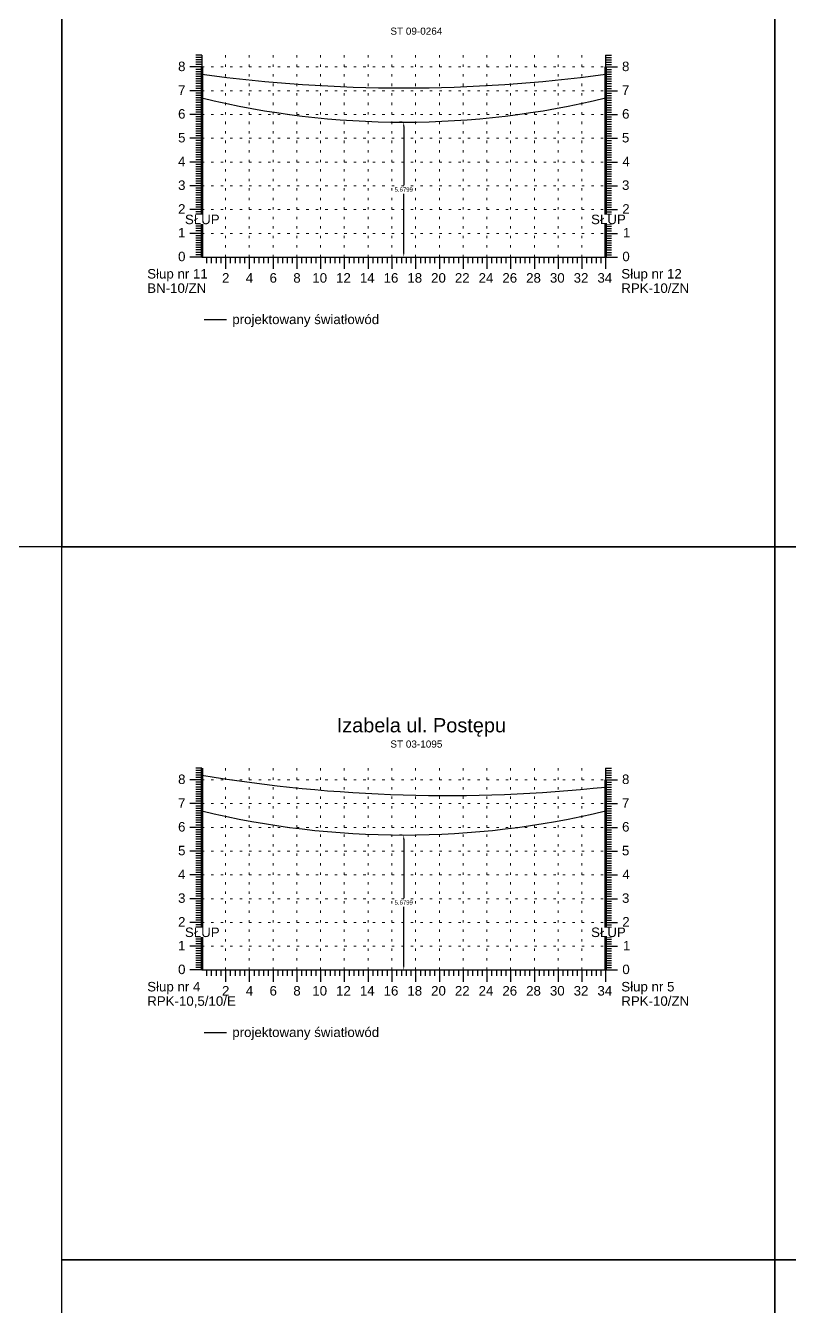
# Model space of a CAD drawing. Header units: metres. Extents: x -155 to 1812, y 681 to 886.
# Drawn here: x 683 to 715.2, y 768.6 to 822.5 of the extents above; entities that cross this region are included whole.
import ezdxf

# ---------------------------------------------------------------- set-up
doc = ezdxf.new("R2010")
doc.units = ezdxf.units.M
doc.header["$MEASUREMENT"] = 0
doc.linetypes.add('ACAD_ISO07W100', pattern=[3, 0, -3])
doc.styles.get("Standard").update_dxf_attribs({"font": 'arial.ttf'})
doc.dimstyles.get("Standard").update_dxf_attribs({"dimtxt": 0.18, "dimasz": 0.18, "dimexe": 0.18, "dimexo": 0.0625, "dimgap": 0.09, "dimtad": 0, "dimtih": 1, "dimtoh": 1, "dimdec": 4, "dimzin": 0, "dimdsep": 46, "dimtxsty": 'Standard', "dimcen": 0.09, "dimadec": 0, "dimazin": 0, "dimtfac": 1, "dimtdec": 4, "dimtofl": 0, "dimtmove": 0, "dimatfit": 3, "dimfxl": 1, "dimtolj": 1, "dimtzin": 0, "dimarcsym": 0})

# ---------------------------------------------------------------- blocks, each defined once
blk = doc.blocks.new('*D291')
at = {"color": 0, "lineweight": -2}
for p, q in [((698.866, 818.401), (698.749, 818.401)), ((698.929, 818.221), (698.929, 815.743)), ((698.929, 812.901), (698.929, 815.379)), ((693.091, 812.721), (699.109, 812.721))]:
    blk.add_line(p, q, dxfattribs=at)
at = {"color": 0}
for points in [[(698.959, 818.221), (698.899, 818.221), (698.929, 818.401)], [(698.899, 812.901), (698.959, 812.901), (698.929, 812.721)]]:
    blk.add_solid(points, dxfattribs=at)
at = {"layer": 'Defpoints', "color": 0}
for p in [(698.929, 818.401), (693.029, 812.721), (698.929, 812.721)]:
    blk.add_point(p, dxfattribs=at)
at = {"color": 0, "lineweight": 25, "insert": (698.929, 815.561), "char_height": 0.18, "attachment_point": 5}
blk.add_mtext('\\A1;5.6799', dxfattribs=at)
blk = doc.blocks.new('*D314')
at = {"color": 0, "lineweight": -2}
for p, q in [((698.866, 788.401), (698.749, 788.401)), ((698.929, 788.221), (698.929, 785.743)), ((698.929, 782.901), (698.929, 785.379)), ((693.091, 782.721), (699.109, 782.721))]:
    blk.add_line(p, q, dxfattribs=at)
at = {"color": 0}
for points in [[(698.959, 788.221), (698.899, 788.221), (698.929, 788.401)], [(698.899, 782.901), (698.959, 782.901), (698.929, 782.721)]]:
    blk.add_solid(points, dxfattribs=at)
at = {"layer": 'Defpoints', "color": 0}
for p in [(698.929, 788.401), (693.029, 782.721), (698.929, 782.721)]:
    blk.add_point(p, dxfattribs=at)
at = {"color": 0, "lineweight": 25, "insert": (698.929, 785.561), "char_height": 0.18, "attachment_point": 5}
blk.add_mtext('\\A1;5.6799', dxfattribs=at)

msp = doc.modelspace()

# ---------------------------------------------------------------- linework, layer by layer
for p, q in [((690.42872, 821.22119), (690.17872, 821.22119)), ((690.42872, 821.12119), (690.17872, 821.12119)), ((690.42872, 821.02119), (690.17872, 821.02119)), ((690.42872, 820.92119), (690.17872, 820.92119)), ((690.42872, 821.22119), (690.42872, 812.72119)), ((707.42872, 821.22119), (707.42872, 812.72119)), ((707.42872, 821.22119), (707.67872, 821.22119)), ((707.42872, 821.12119), (707.67872, 821.12119)), ((707.42872, 821.02119), (707.67872, 821.02119)), ((707.42872, 820.92119), (707.67872, 820.92119)), ((690.42872, 820.72119), (689.92872, 820.72119)), ((690.42872, 820.72119), (689.92872, 820.72119)), ((690.42872, 820.82119), (690.17872, 820.82119)), ((690.42872, 820.62119), (690.17872, 820.62119)), ((690.42872, 820.52119), (690.17872, 820.52119)), ((690.42872, 820.42119), (690.17872, 820.42119)), ((690.42872, 820.32119), (690.17872, 820.32119)), ((707.42872, 820.82119), (707.67872, 820.82119)), ((707.42872, 820.72119), (707.92872, 820.72119)), ((707.42872, 820.72119), (707.92872, 820.72119)), ((707.42872, 820.62119), (707.67872, 820.62119)), ((707.42872, 820.52119), (707.67872, 820.52119)), ((707.42872, 820.42119), (707.67872, 820.42119)), ((707.42872, 820.32119), (707.67872, 820.32119)), ((690.42872, 820.22119), (690.17872, 820.22119)), ((690.42872, 820.12119), (690.17872, 820.12119)), ((690.42872, 820.02119), (690.17872, 820.02119)), ((690.42872, 819.92119), (690.17872, 819.92119)), ((690.42872, 819.82119), (690.17872, 819.82119)), ((707.42872, 820.22119), (707.67872, 820.22119)), ((707.42872, 820.12119), (707.67872, 820.12119)), ((707.42872, 820.02119), (707.67872, 820.02119)), ((707.42872, 819.92119), (707.67872, 819.92119)), ((707.42872, 819.82119), (707.67872, 819.82119)), ((690.42872, 819.72119), (689.92872, 819.72119)), ((690.42872, 819.72119), (689.92872, 819.72119)), ((690.42872, 819.62119), (690.17872, 819.62119)), ((690.42872, 819.52119), (690.17872, 819.52119)), ((690.42872, 819.42119), (690.17872, 819.42119)), ((690.42872, 819.32119), (690.17872, 819.32119)), ((707.42872, 819.72119), (707.92872, 819.72119)), ((707.42872, 819.72119), (707.92872, 819.72119)), ((707.42872, 819.62119), (707.67872, 819.62119)), ((707.42872, 819.52119), (707.67872, 819.52119)), ((707.42872, 819.42119), (707.67872, 819.42119)), ((707.42872, 819.32119), (707.67872, 819.32119)), ((690.42872, 818.72119), (689.92872, 818.72119)), ((690.42872, 818.72119), (689.92872, 818.72119)), ((690.42872, 819.22119), (690.17872, 819.22119)), ((690.42872, 819.12119), (690.17872, 819.12119)), ((690.42872, 819.02119), (690.17872, 819.02119)), ((690.42872, 818.92119), (690.17872, 818.92119)), ((690.42872, 818.82119), (690.17872, 818.82119)), ((707.42872, 819.22119), (707.67872, 819.22119)), ((707.42872, 819.12119), (707.67872, 819.12119)), ((707.42872, 819.02119), (707.67872, 819.02119)), ((707.42872, 818.92119), (707.67872, 818.92119)), ((707.42872, 818.82119), (707.67872, 818.82119)), ((707.42872, 818.72119), (707.92872, 818.72119)), ((707.42872, 818.72119), (707.92872, 818.72119)), ((690.42872, 818.62119), (690.17872, 818.62119)), ((690.42872, 818.52119), (690.17872, 818.52119)), ((690.42872, 818.42119), (690.17872, 818.42119)), ((690.42872, 818.32119), (690.17872, 818.32119)), ((690.42872, 818.22119), (690.17872, 818.22119)), ((707.42872, 818.62119), (707.67872, 818.62119)), ((707.42872, 818.52119), (707.67872, 818.52119)), ((707.42872, 818.42119), (707.67872, 818.42119)), ((707.42872, 818.32119), (707.67872, 818.32119)), ((707.42872, 818.22119), (707.67872, 818.22119)), ((690.42872, 817.72119), (689.92872, 817.72119)), ((690.42872, 817.72119), (689.92872, 817.72119)), ((690.42872, 818.12119), (690.17872, 818.12119)), ((690.42872, 818.02119), (690.17872, 818.02119)), ((690.42872, 817.92119), (690.17872, 817.92119)), ((690.42872, 817.82119), (690.17872, 817.82119)), ((690.42872, 817.62119), (690.17872, 817.62119)), ((707.42872, 818.12119), (707.67872, 818.12119)), ((707.42872, 818.02119), (707.67872, 818.02119)), ((707.42872, 817.92119), (707.67872, 817.92119)), ((707.42872, 817.82119), (707.67872, 817.82119)), ((707.42872, 817.72119), (707.92872, 817.72119)), ((707.42872, 817.72119), (707.92872, 817.72119)), ((707.42872, 817.62119), (707.67872, 817.62119)), ((690.42872, 817.52119), (690.17872, 817.52119)), ((690.42872, 817.42119), (690.17872, 817.42119)), ((690.42872, 817.32119), (690.17872, 817.32119)), ((690.42872, 817.22119), (690.17872, 817.22119)), ((690.42872, 817.12119), (690.17872, 817.12119)), ((707.42872, 817.52119), (707.67872, 817.52119)), ((707.42872, 817.42119), (707.67872, 817.42119)), ((707.42872, 817.32119), (707.67872, 817.32119)), ((707.42872, 817.22119), (707.67872, 817.22119)), ((707.42872, 817.12119), (707.67872, 817.12119)), ((690.42872, 816.72119), (689.92872, 816.72119)), ((690.42872, 816.72119), (689.92872, 816.72119)), ((690.42872, 817.02119), (690.17872, 817.02119)), ((690.42872, 816.92119), (690.17872, 816.92119)), ((690.42872, 816.82119), (690.17872, 816.82119)), ((690.42872, 816.62119), (690.17872, 816.62119)), ((707.42872, 817.02119), (707.67872, 817.02119)), ((707.42872, 816.92119), (707.67872, 816.92119)), ((707.42872, 816.82119), (707.67872, 816.82119)), ((707.42872, 816.72119), (707.92872, 816.72119)), ((707.42872, 816.72119), (707.92872, 816.72119)), ((707.42872, 816.62119), (707.67872, 816.62119)), ((690.42872, 816.52119), (690.17872, 816.52119)), ((690.42872, 816.42119), (690.17872, 816.42119)), ((690.42872, 816.32119), (690.17872, 816.32119)), ((690.42872, 816.22119), (690.17872, 816.22119)), ((690.42872, 816.12119), (690.17872, 816.12119)), ((690.42872, 816.02119), (690.17872, 816.02119)), ((707.42872, 816.52119), (707.67872, 816.52119)), ((707.42872, 816.42119), (707.67872, 816.42119)), ((707.42872, 816.32119), (707.67872, 816.32119)), ((707.42872, 816.22119), (707.67872, 816.22119)), ((707.42872, 816.12119), (707.67872, 816.12119)), ((707.42872, 816.02119), (707.67872, 816.02119)), ((690.42872, 815.72119), (689.92872, 815.72119)), ((690.42872, 815.72119), (689.92872, 815.72119)), ((690.42872, 815.92119), (690.17872, 815.92119)), ((690.42872, 815.82119), (690.17872, 815.82119)), ((690.42872, 815.62119), (690.17872, 815.62119)), ((690.42872, 815.52119), (690.17872, 815.52119)), ((707.42872, 815.92119), (707.67872, 815.92119)), ((707.42872, 815.82119), (707.67872, 815.82119)), ((707.42872, 815.72119), (707.92872, 815.72119)), ((707.42872, 815.72119), (707.92872, 815.72119)), ((707.42872, 815.62119), (707.67872, 815.62119)), ((707.42872, 815.52119), (707.67872, 815.52119)), ((690.42872, 815.42119), (690.17872, 815.42119)), ((690.42872, 815.32119), (690.17872, 815.32119)), ((690.42872, 815.22119), (690.17872, 815.22119)), ((690.42872, 815.12119), (690.17872, 815.12119)), ((690.42872, 815.02119), (690.17872, 815.02119)), ((707.42872, 815.42119), (707.67872, 815.42119)), ((707.42872, 815.32119), (707.67872, 815.32119)), ((707.42872, 815.22119), (707.67872, 815.22119)), ((707.42872, 815.12119), (707.67872, 815.12119)), ((707.42872, 815.02119), (707.67872, 815.02119)), ((690.42872, 814.72119), (689.92872, 814.72119)), ((690.42872, 814.72119), (689.92872, 814.72119)), ((690.42872, 814.92119), (690.17872, 814.92119)), ((690.42872, 814.82119), (690.17872, 814.82119)), ((690.42872, 814.62119), (690.17872, 814.62119)), ((690.42872, 814.52119), (690.17872, 814.52119)), ((690.42872, 814.42119), (690.17872, 814.42119)), ((707.42872, 814.92119), (707.67872, 814.92119)), ((707.42872, 814.82119), (707.67872, 814.82119)), ((707.42872, 814.72119), (707.92872, 814.72119)), ((707.42872, 814.72119), (707.92872, 814.72119)), ((707.42872, 814.62119), (707.67872, 814.62119)), ((707.42872, 814.52119), (707.67872, 814.52119)), ((707.42872, 814.42119), (707.67872, 814.42119)), ((690.42872, 814.32119), (690.17872, 814.32119)), ((690.42872, 814.22119), (690.17872, 814.22119)), ((690.42872, 814.12119), (690.17872, 814.12119)), ((690.42872, 814.02119), (690.17872, 814.02119)), ((690.42872, 813.92119), (690.17872, 813.92119)), ((707.42872, 814.32119), (707.67872, 814.32119)), ((707.42872, 814.22119), (707.67872, 814.22119)), ((707.42872, 814.12119), (707.67872, 814.12119)), ((707.42872, 814.02119), (707.67872, 814.02119)), ((707.42872, 813.92119), (707.67872, 813.92119)), ((690.42872, 813.72119), (689.92872, 813.72119)), ((690.42872, 813.72119), (689.92872, 813.72119)), ((690.42872, 813.82119), (690.17872, 813.82119)), ((690.42872, 813.62119), (690.17872, 813.62119)), ((690.42872, 813.52119), (690.17872, 813.52119)), ((690.42872, 813.42119), (690.17872, 813.42119)), ((690.42872, 813.32119), (690.17872, 813.32119)), ((707.42872, 813.82119), (707.67872, 813.82119)), ((707.42872, 813.72119), (707.92872, 813.72119)), ((707.42872, 813.72119), (707.92872, 813.72119)), ((707.42872, 813.62119), (707.67872, 813.62119)), ((707.42872, 813.52119), (707.67872, 813.52119)), ((707.42872, 813.42119), (707.67872, 813.42119)), ((707.42872, 813.32119), (707.67872, 813.32119)), ((690.42872, 813.22119), (690.17872, 813.22119)), ((690.42872, 813.12119), (690.17872, 813.12119)), ((690.42872, 813.02119), (690.17872, 813.02119)), ((690.42872, 812.92119), (690.17872, 812.92119)), ((690.42872, 812.82119), (690.17872, 812.82119)), ((707.42872, 813.22119), (707.67872, 813.22119)), ((707.42872, 813.12119), (707.67872, 813.12119)), ((707.42872, 813.02119), (707.67872, 813.02119)), ((707.42872, 812.92119), (707.67872, 812.92119)), ((707.42872, 812.82119), (707.67872, 812.82119)), ((690.42872, 812.72119), (689.92872, 812.72119)), ((690.42872, 812.72119), (690.17872, 812.72119)), ((690.42872, 812.72119), (707.42872, 812.72119)), ((690.62872, 812.72119), (690.62872, 812.47119)), ((690.82872, 812.72119), (690.82872, 812.47119)), ((691.02872, 812.72119), (691.02872, 812.47119)), ((691.22872, 812.72119), (691.22872, 812.47119)), ((691.42872, 812.72119), (691.42872, 812.22119)), ((691.62872, 812.72119), (691.62872, 812.47119)), ((691.82872, 812.72119), (691.82872, 812.47119)), ((692.02872, 812.72119), (692.02872, 812.47119)), ((692.22872, 812.72119), (692.22872, 812.47119)), ((692.42872, 812.72119), (692.42872, 812.22119)), ((692.62872, 812.72119), (692.62872, 812.47119)), ((692.82872, 812.72119), (692.82872, 812.47119)), ((693.02872, 812.72119), (693.02872, 812.47119)), ((693.22872, 812.72119), (693.22872, 812.47119)), ((693.42872, 812.72119), (693.42872, 812.22119)), ((693.62872, 812.72119), (693.62872, 812.47119)), ((693.82872, 812.72119), (693.82872, 812.47119)), ((694.02872, 812.72119), (694.02872, 812.47119)), ((694.22872, 812.72119), (694.22872, 812.47119)), ((694.42872, 812.72119), (694.42872, 812.22119)), ((694.62872, 812.72119), (694.62872, 812.47119)), ((694.82872, 812.72119), (694.82872, 812.47119)), ((695.02872, 812.72119), (695.02872, 812.47119)), ((695.22872, 812.72119), (695.22872, 812.47119)), ((695.42872, 812.72119), (695.42872, 812.22119)), ((695.62872, 812.72119), (695.62872, 812.47119)), ((695.82872, 812.72119), (695.82872, 812.47119)), ((696.02872, 812.72119), (696.02872, 812.47119)), ((696.22872, 812.72119), (696.22872, 812.47119)), ((696.42872, 812.72119), (696.42872, 812.22119)), ((696.62872, 812.72119), (696.62872, 812.47119)), ((696.82872, 812.72119), (696.82872, 812.47119)), ((697.02872, 812.72119), (697.02872, 812.47119)), ((697.22872, 812.72119), (697.22872, 812.47119)), ((697.42872, 812.72119), (697.42872, 812.22119)), ((697.62872, 812.72119), (697.62872, 812.47119)), ((697.82872, 812.72119), (697.82872, 812.47119)), ((698.02872, 812.72119), (698.02872, 812.47119)), ((698.22872, 812.72119), (698.22872, 812.47119)), ((698.42872, 812.72119), (698.42872, 812.22119)), ((698.62872, 812.72119), (698.62872, 812.47119)), ((698.82872, 812.72119), (698.82872, 812.47119)), ((699.02872, 812.72119), (699.02872, 812.47119)), ((699.22872, 812.72119), (699.22872, 812.47119)), ((699.42872, 812.72119), (699.42872, 812.22119)), ((699.62872, 812.72119), (699.62872, 812.47119)), ((699.82872, 812.72119), (699.82872, 812.47119)), ((700.02872, 812.72119), (700.02872, 812.47119)), ((700.22872, 812.72119), (700.22872, 812.47119)), ((700.42872, 812.72119), (700.42872, 812.22119)), ((700.62872, 812.72119), (700.62872, 812.47119)), ((700.82872, 812.72119), (700.82872, 812.47119)), ((701.02872, 812.72119), (701.02872, 812.47119)), ((701.22872, 812.72119), (701.22872, 812.47119)), ((701.42872, 812.72119), (701.42872, 812.22119)), ((701.62872, 812.72119), (701.62872, 812.47119)), ((701.82872, 812.72119), (701.82872, 812.47119)), ((702.02872, 812.72119), (702.02872, 812.47119)), ((702.22872, 812.72119), (702.22872, 812.47119)), ((702.42872, 812.72119), (702.42872, 812.22119)), ((702.62872, 812.72119), (702.62872, 812.47119)), ((702.82872, 812.72119), (702.82872, 812.47119)), ((703.02872, 812.72119), (703.02872, 812.47119)), ((703.22872, 812.72119), (703.22872, 812.47119)), ((703.42872, 812.72119), (703.42872, 812.22119)), ((703.62872, 812.72119), (703.62872, 812.47119)), ((703.82872, 812.72119), (703.82872, 812.47119)), ((704.02872, 812.72119), (704.02872, 812.47119)), ((704.22872, 812.72119), (704.22872, 812.47119)), ((704.42872, 812.72119), (704.42872, 812.22119)), ((704.62872, 812.72119), (704.62872, 812.47119)), ((704.82872, 812.72119), (704.82872, 812.47119)), ((705.02872, 812.72119), (705.02872, 812.47119)), ((705.22872, 812.72119), (705.22872, 812.47119)), ((705.42872, 812.72119), (705.42872, 812.22119)), ((705.62872, 812.72119), (705.62872, 812.47119)), ((705.82872, 812.72119), (705.82872, 812.47119)), ((706.02872, 812.72119), (706.02872, 812.47119)), ((706.22872, 812.72119), (706.22872, 812.47119)), ((706.42872, 812.72119), (706.42872, 812.22119)), ((706.62872, 812.72119), (706.62872, 812.47119)), ((706.82872, 812.72119), (706.82872, 812.47119)), ((707.02872, 812.72119), (707.02872, 812.47119)), ((707.22872, 812.72119), (707.22872, 812.47119)), ((707.42872, 812.72119), (707.42872, 812.22119)), ((707.42872, 812.72119), (707.92872, 812.72119)), ((707.42872, 812.72119), (707.67872, 812.72119)), ((690.42872, 791.22119), (690.17872, 791.22119)), ((690.42872, 791.22119), (690.42872, 782.72119)), ((707.42872, 791.22119), (707.42872, 782.72119)), ((707.42872, 791.22119), (707.67872, 791.22119)), ((690.42872, 790.72119), (689.92872, 790.72119)), ((690.42872, 790.72119), (689.92872, 790.72119)), ((690.42872, 791.12119), (690.17872, 791.12119)), ((690.42872, 791.02119), (690.17872, 791.02119)), ((690.42872, 790.92119), (690.17872, 790.92119)), ((690.42872, 790.82119), (690.17872, 790.82119)), ((707.42872, 791.12119), (707.67872, 791.12119)), ((707.42872, 791.02119), (707.67872, 791.02119)), ((707.42872, 790.92119), (707.67872, 790.92119)), ((707.42872, 790.82119), (707.67872, 790.82119)), ((707.42872, 790.72119), (707.92872, 790.72119)), ((707.42872, 790.72119), (707.92872, 790.72119)), ((690.42872, 790.62119), (690.17872, 790.62119)), ((690.42872, 790.52119), (690.17872, 790.52119)), ((690.42872, 790.42119), (690.17872, 790.42119)), ((690.42872, 790.32119), (690.17872, 790.32119)), ((690.42872, 790.22119), (690.17872, 790.22119)), ((707.42872, 790.62119), (707.67872, 790.62119)), ((707.42872, 790.52119), (707.67872, 790.52119)), ((707.42872, 790.42119), (707.67872, 790.42119)), ((707.42872, 790.32119), (707.67872, 790.32119)), ((707.42872, 790.22119), (707.67872, 790.22119)), ((690.42872, 789.72119), (689.92872, 789.72119)), ((690.42872, 789.72119), (689.92872, 789.72119)), ((690.42872, 790.12119), (690.17872, 790.12119)), ((690.42872, 790.02119), (690.17872, 790.02119)), ((690.42872, 789.92119), (690.17872, 789.92119)), ((690.42872, 789.82119), (690.17872, 789.82119)), ((690.42872, 789.62119), (690.17872, 789.62119)), ((707.42872, 790.12119), (707.67872, 790.12119)), ((707.42872, 790.02119), (707.67872, 790.02119)), ((707.42872, 789.92119), (707.67872, 789.92119)), ((707.42872, 789.82119), (707.67872, 789.82119)), ((707.42872, 789.72119), (707.92872, 789.72119)), ((707.42872, 789.72119), (707.92872, 789.72119)), ((707.42872, 789.62119), (707.67872, 789.62119)), ((690.42872, 789.52119), (690.17872, 789.52119)), ((690.42872, 789.42119), (690.17872, 789.42119)), ((690.42872, 789.32119), (690.17872, 789.32119)), ((690.42872, 789.22119), (690.17872, 789.22119)), ((690.42872, 789.12119), (690.17872, 789.12119)), ((707.42872, 789.52119), (707.67872, 789.52119)), ((707.42872, 789.42119), (707.67872, 789.42119)), ((707.42872, 789.32119), (707.67872, 789.32119)), ((707.42872, 789.22119), (707.67872, 789.22119)), ((707.42872, 789.12119), (707.67872, 789.12119)), ((690.42872, 788.72119), (689.92872, 788.72119)), ((690.42872, 788.72119), (689.92872, 788.72119)), ((690.42872, 789.02119), (690.17872, 789.02119)), ((690.42872, 788.92119), (690.17872, 788.92119)), ((690.42872, 788.82119), (690.17872, 788.82119)), ((690.42872, 788.62119), (690.17872, 788.62119)), ((690.42872, 788.52119), (690.17872, 788.52119)), ((707.42872, 789.02119), (707.67872, 789.02119)), ((707.42872, 788.92119), (707.67872, 788.92119)), ((707.42872, 788.82119), (707.67872, 788.82119)), ((707.42872, 788.72119), (707.92872, 788.72119)), ((707.42872, 788.72119), (707.92872, 788.72119)), ((707.42872, 788.62119), (707.67872, 788.62119)), ((707.42872, 788.52119), (707.67872, 788.52119)), ((690.42872, 788.42119), (690.17872, 788.42119)), ((690.42872, 788.32119), (690.17872, 788.32119)), ((690.42872, 788.22119), (690.17872, 788.22119)), ((690.42872, 788.12119), (690.17872, 788.12119)), ((690.42872, 788.02119), (690.17872, 788.02119)), ((707.42872, 788.42119), (707.67872, 788.42119)), ((707.42872, 788.32119), (707.67872, 788.32119)), ((707.42872, 788.22119), (707.67872, 788.22119)), ((707.42872, 788.12119), (707.67872, 788.12119)), ((707.42872, 788.02119), (707.67872, 788.02119)), ((690.42872, 787.72119), (689.92872, 787.72119)), ((690.42872, 787.72119), (689.92872, 787.72119)), ((690.42872, 787.92119), (690.17872, 787.92119)), ((690.42872, 787.82119), (690.17872, 787.82119)), ((690.42872, 787.62119), (690.17872, 787.62119)), ((690.42872, 787.52119), (690.17872, 787.52119)), ((707.42872, 787.92119), (707.67872, 787.92119)), ((707.42872, 787.82119), (707.67872, 787.82119)), ((707.42872, 787.72119), (707.92872, 787.72119)), ((707.42872, 787.72119), (707.92872, 787.72119)), ((707.42872, 787.62119), (707.67872, 787.62119)), ((707.42872, 787.52119), (707.67872, 787.52119)), ((690.42872, 787.42119), (690.17872, 787.42119)), ((690.42872, 787.32119), (690.17872, 787.32119)), ((690.42872, 787.22119), (690.17872, 787.22119)), ((690.42872, 787.12119), (690.17872, 787.12119)), ((690.42872, 787.02119), (690.17872, 787.02119)), ((690.42872, 786.92119), (690.17872, 786.92119)), ((707.42872, 787.42119), (707.67872, 787.42119)), ((707.42872, 787.32119), (707.67872, 787.32119)), ((707.42872, 787.22119), (707.67872, 787.22119)), ((707.42872, 787.12119), (707.67872, 787.12119)), ((707.42872, 787.02119), (707.67872, 787.02119)), ((707.42872, 786.92119), (707.67872, 786.92119)), ((690.42872, 786.72119), (689.92872, 786.72119)), ((690.42872, 786.72119), (689.92872, 786.72119)), ((690.42872, 786.82119), (690.17872, 786.82119)), ((690.42872, 786.62119), (690.17872, 786.62119)), ((690.42872, 786.52119), (690.17872, 786.52119)), ((690.42872, 786.42119), (690.17872, 786.42119)), ((707.42872, 786.82119), (707.67872, 786.82119)), ((707.42872, 786.72119), (707.92872, 786.72119)), ((707.42872, 786.72119), (707.92872, 786.72119)), ((707.42872, 786.62119), (707.67872, 786.62119)), ((707.42872, 786.52119), (707.67872, 786.52119)), ((707.42872, 786.42119), (707.67872, 786.42119)), ((690.42872, 786.32119), (690.17872, 786.32119)), ((690.42872, 786.22119), (690.17872, 786.22119)), ((690.42872, 786.12119), (690.17872, 786.12119)), ((690.42872, 786.02119), (690.17872, 786.02119)), ((690.42872, 785.92119), (690.17872, 785.92119)), ((690.42872, 785.82119), (690.17872, 785.82119)), ((707.42872, 786.32119), (707.67872, 786.32119)), ((707.42872, 786.22119), (707.67872, 786.22119)), ((707.42872, 786.12119), (707.67872, 786.12119)), ((707.42872, 786.02119), (707.67872, 786.02119)), ((707.42872, 785.92119), (707.67872, 785.92119)), ((707.42872, 785.82119), (707.67872, 785.82119)), ((690.42872, 785.72119), (689.92872, 785.72119)), ((690.42872, 785.72119), (689.92872, 785.72119)), ((690.42872, 785.62119), (690.17872, 785.62119)), ((690.42872, 785.52119), (690.17872, 785.52119)), ((690.42872, 785.42119), (690.17872, 785.42119)), ((690.42872, 785.32119), (690.17872, 785.32119)), ((707.42872, 785.72119), (707.92872, 785.72119)), ((707.42872, 785.72119), (707.92872, 785.72119)), ((707.42872, 785.62119), (707.67872, 785.62119)), ((707.42872, 785.52119), (707.67872, 785.52119)), ((707.42872, 785.42119), (707.67872, 785.42119)), ((707.42872, 785.32119), (707.67872, 785.32119)), ((690.42872, 785.22119), (690.17872, 785.22119)), ((690.42872, 785.12119), (690.17872, 785.12119)), ((690.42872, 785.02119), (690.17872, 785.02119)), ((690.42872, 784.92119), (690.17872, 784.92119)), ((690.42872, 784.82119), (690.17872, 784.82119)), ((707.42872, 785.22119), (707.67872, 785.22119)), ((707.42872, 785.12119), (707.67872, 785.12119)), ((707.42872, 785.02119), (707.67872, 785.02119)), ((707.42872, 784.92119), (707.67872, 784.92119)), ((707.42872, 784.82119), (707.67872, 784.82119)), ((690.42872, 784.72119), (689.92872, 784.72119)), ((690.42872, 784.72119), (689.92872, 784.72119)), ((690.42872, 784.62119), (690.17872, 784.62119)), ((690.42872, 784.52119), (690.17872, 784.52119)), ((690.42872, 784.42119), (690.17872, 784.42119)), ((690.42872, 784.32119), (690.17872, 784.32119)), ((690.42872, 784.22119), (690.17872, 784.22119)), ((707.42872, 784.72119), (707.92872, 784.72119)), ((707.42872, 784.72119), (707.92872, 784.72119)), ((707.42872, 784.62119), (707.67872, 784.62119)), ((707.42872, 784.52119), (707.67872, 784.52119)), ((707.42872, 784.42119), (707.67872, 784.42119)), ((707.42872, 784.32119), (707.67872, 784.32119)), ((707.42872, 784.22119), (707.67872, 784.22119)), ((690.42872, 783.72119), (689.92872, 783.72119)), ((690.42872, 783.72119), (689.92872, 783.72119)), ((690.42872, 784.12119), (690.17872, 784.12119)), ((690.42872, 784.02119), (690.17872, 784.02119)), ((690.42872, 783.92119), (690.17872, 783.92119)), ((690.42872, 783.82119), (690.17872, 783.82119)), ((707.42872, 784.12119), (707.67872, 784.12119)), ((707.42872, 784.02119), (707.67872, 784.02119)), ((707.42872, 783.92119), (707.67872, 783.92119)), ((707.42872, 783.82119), (707.67872, 783.82119)), ((707.42872, 783.72119), (707.92872, 783.72119)), ((707.42872, 783.72119), (707.92872, 783.72119)), ((690.42872, 783.62119), (690.17872, 783.62119)), ((690.42872, 783.52119), (690.17872, 783.52119)), ((690.42872, 783.42119), (690.17872, 783.42119)), ((690.42872, 783.32119), (690.17872, 783.32119)), ((690.42872, 783.22119), (690.17872, 783.22119)), ((707.42872, 783.62119), (707.67872, 783.62119)), ((707.42872, 783.52119), (707.67872, 783.52119)), ((707.42872, 783.42119), (707.67872, 783.42119)), ((707.42872, 783.32119), (707.67872, 783.32119)), ((707.42872, 783.22119), (707.67872, 783.22119)), ((690.42872, 782.72119), (689.92872, 782.72119)), ((690.42872, 783.12119), (690.17872, 783.12119)), ((690.42872, 783.02119), (690.17872, 783.02119)), ((690.42872, 782.92119), (690.17872, 782.92119)), ((690.42872, 782.82119), (690.17872, 782.82119)), ((690.42872, 782.72119), (690.17872, 782.72119)), ((690.42872, 782.72119), (707.42872, 782.72119)), ((690.62872, 782.72119), (690.62872, 782.47119)), ((690.82872, 782.72119), (690.82872, 782.47119)), ((691.02872, 782.72119), (691.02872, 782.47119)), ((691.22872, 782.72119), (691.22872, 782.47119)), ((691.42872, 782.72119), (691.42872, 782.22119)), ((691.62872, 782.72119), (691.62872, 782.47119)), ((691.82872, 782.72119), (691.82872, 782.47119)), ((692.02872, 782.72119), (692.02872, 782.47119)), ((692.22872, 782.72119), (692.22872, 782.47119)), ((692.42872, 782.72119), (692.42872, 782.22119)), ((692.62872, 782.72119), (692.62872, 782.47119)), ((692.82872, 782.72119), (692.82872, 782.47119)), ((693.02872, 782.72119), (693.02872, 782.47119)), ((693.22872, 782.72119), (693.22872, 782.47119)), ((693.42872, 782.72119), (693.42872, 782.22119)), ((693.62872, 782.72119), (693.62872, 782.47119)), ((693.82872, 782.72119), (693.82872, 782.47119)), ((694.02872, 782.72119), (694.02872, 782.47119)), ((694.22872, 782.72119), (694.22872, 782.47119)), ((694.42872, 782.72119), (694.42872, 782.22119)), ((694.62872, 782.72119), (694.62872, 782.47119)), ((694.82872, 782.72119), (694.82872, 782.47119)), ((695.02872, 782.72119), (695.02872, 782.47119)), ((695.22872, 782.72119), (695.22872, 782.47119)), ((695.42872, 782.72119), (695.42872, 782.22119)), ((695.62872, 782.72119), (695.62872, 782.47119)), ((695.82872, 782.72119), (695.82872, 782.47119)), ((696.02872, 782.72119), (696.02872, 782.47119)), ((696.22872, 782.72119), (696.22872, 782.47119)), ((696.42872, 782.72119), (696.42872, 782.22119)), ((696.62872, 782.72119), (696.62872, 782.47119)), ((696.82872, 782.72119), (696.82872, 782.47119)), ((697.02872, 782.72119), (697.02872, 782.47119)), ((697.22872, 782.72119), (697.22872, 782.47119)), ((697.42872, 782.72119), (697.42872, 782.22119)), ((697.62872, 782.72119), (697.62872, 782.47119)), ((697.82872, 782.72119), (697.82872, 782.47119)), ((698.02872, 782.72119), (698.02872, 782.47119)), ((698.22872, 782.72119), (698.22872, 782.47119)), ((698.42872, 782.72119), (698.42872, 782.22119)), ((698.62872, 782.72119), (698.62872, 782.47119)), ((698.82872, 782.72119), (698.82872, 782.47119)), ((699.02872, 782.72119), (699.02872, 782.47119)), ((699.22872, 782.72119), (699.22872, 782.47119)), ((699.42872, 782.72119), (699.42872, 782.22119)), ((699.62872, 782.72119), (699.62872, 782.47119)), ((699.82872, 782.72119), (699.82872, 782.47119)), ((700.02872, 782.72119), (700.02872, 782.47119)), ((700.22872, 782.72119), (700.22872, 782.47119)), ((700.42872, 782.72119), (700.42872, 782.22119)), ((700.62872, 782.72119), (700.62872, 782.47119)), ((700.82872, 782.72119), (700.82872, 782.47119)), ((701.02872, 782.72119), (701.02872, 782.47119)), ((701.22872, 782.72119), (701.22872, 782.47119)), ((701.42872, 782.72119), (701.42872, 782.22119)), ((701.62872, 782.72119), (701.62872, 782.47119)), ((701.82872, 782.72119), (701.82872, 782.47119)), ((702.02872, 782.72119), (702.02872, 782.47119)), ((702.22872, 782.72119), (702.22872, 782.47119)), ((702.42872, 782.72119), (702.42872, 782.22119)), ((702.62872, 782.72119), (702.62872, 782.47119)), ((702.82872, 782.72119), (702.82872, 782.47119)), ((703.02872, 782.72119), (703.02872, 782.47119)), ((703.22872, 782.72119), (703.22872, 782.47119)), ((703.42872, 782.72119), (703.42872, 782.22119)), ((703.62872, 782.72119), (703.62872, 782.47119)), ((703.82872, 782.72119), (703.82872, 782.47119)), ((704.02872, 782.72119), (704.02872, 782.47119)), ((704.22872, 782.72119), (704.22872, 782.47119)), ((704.42872, 782.72119), (704.42872, 782.22119)), ((704.62872, 782.72119), (704.62872, 782.47119)), ((704.82872, 782.72119), (704.82872, 782.47119)), ((705.02872, 782.72119), (705.02872, 782.47119)), ((705.22872, 782.72119), (705.22872, 782.47119)), ((705.42872, 782.72119), (705.42872, 782.22119)), ((705.62872, 782.72119), (705.62872, 782.47119)), ((705.82872, 782.72119), (705.82872, 782.47119)), ((706.02872, 782.72119), (706.02872, 782.47119)), ((706.22872, 782.72119), (706.22872, 782.47119)), ((706.42872, 782.72119), (706.42872, 782.22119)), ((706.62872, 782.72119), (706.62872, 782.47119)), ((706.82872, 782.72119), (706.82872, 782.47119)), ((707.02872, 782.72119), (707.02872, 782.47119)), ((707.22872, 782.72119), (707.22872, 782.47119)), ((707.42872, 783.12119), (707.67872, 783.12119)), ((707.42872, 783.02119), (707.67872, 783.02119)), ((707.42872, 782.92119), (707.67872, 782.92119)), ((707.42872, 782.82119), (707.67872, 782.82119)), ((707.42872, 782.72119), (707.42872, 782.22119)), ((707.42872, 782.72119), (707.92872, 782.72119)), ((707.42872, 782.72119), (707.67872, 782.72119))]:
    msp.add_line(p, q)
at = {"linetype": 'ACAD_ISO07W100', "lineweight": 15, "ltscale": 0.1}
for p, q in [((691.42872, 812.72119), (691.42872, 821.22119)), ((692.42872, 812.72119), (692.42872, 821.22119)), ((693.42872, 812.72119), (693.42872, 821.22119)), ((694.42872, 812.72119), (694.42872, 821.22119)), ((695.42872, 812.72119), (695.42872, 821.22119)), ((696.42872, 812.72119), (696.42872, 821.22119)), ((697.42872, 812.72119), (697.42872, 821.22119)), ((698.42872, 812.72119), (698.42872, 821.22119)), ((699.42872, 812.72119), (699.42872, 821.22119)), ((700.42872, 812.72119), (700.42872, 821.22119)), ((701.42872, 812.72119), (701.42872, 821.22119)), ((702.42872, 812.72119), (702.42872, 821.22119)), ((703.42872, 812.72119), (703.42872, 821.22119)), ((704.42872, 812.72119), (704.42872, 821.22119)), ((705.42872, 812.72119), (705.42872, 821.22119)), ((706.42872, 812.72119), (706.42872, 821.22119)), ((707.42872, 812.72119), (707.42872, 821.22119)), ((707.42872, 812.72119), (707.42872, 821.22119)), ((707.42872, 812.72119), (707.42872, 821.22119)), ((690.42872, 820.72119), (707.42872, 820.72119)), ((690.42872, 819.72119), (707.42872, 819.72119)), ((690.42872, 818.72119), (707.42872, 818.72119)), ((690.42872, 817.72119), (707.42872, 817.72119)), ((690.42872, 816.72119), (707.42872, 816.72119)), ((690.42872, 815.72119), (707.42872, 815.72119)), ((690.42872, 814.72119), (707.42872, 814.72119)), ((690.42872, 813.72119), (707.42872, 813.72119)), ((691.42872, 782.72119), (691.42872, 791.22119)), ((692.42872, 782.72119), (692.42872, 791.22119)), ((693.42872, 782.72119), (693.42872, 791.22119)), ((694.42872, 782.72119), (694.42872, 791.22119)), ((695.42872, 782.72119), (695.42872, 791.22119)), ((696.42872, 782.72119), (696.42872, 791.22119)), ((697.42872, 782.72119), (697.42872, 791.22119)), ((698.42872, 782.72119), (698.42872, 791.22119)), ((699.42872, 782.72119), (699.42872, 791.22119)), ((700.42872, 782.72119), (700.42872, 791.22119)), ((701.42872, 782.72119), (701.42872, 791.22119)), ((702.42872, 782.72119), (702.42872, 791.22119)), ((703.42872, 782.72119), (703.42872, 791.22119)), ((704.42872, 782.72119), (704.42872, 791.22119)), ((705.42872, 782.72119), (705.42872, 791.22119)), ((706.42872, 782.72119), (706.42872, 791.22119)), ((707.42872, 782.72119), (707.42872, 791.22119)), ((707.42872, 782.72119), (707.42872, 791.22119)), ((707.42872, 782.72119), (707.42872, 791.22119)), ((690.42872, 790.72119), (707.42872, 790.72119)), ((690.42872, 789.72119), (707.42872, 789.72119)), ((690.42872, 788.72119), (707.42872, 788.72119)), ((690.42872, 787.72119), (707.42872, 787.72119)), ((690.42872, 786.72119), (707.42872, 786.72119)), ((690.42872, 785.72119), (707.42872, 785.72119)), ((690.42872, 784.72119), (707.42872, 784.72119)), ((690.42872, 783.72119), (707.42872, 783.72119))]:
    msp.add_line(p, q, dxfattribs=at)
at = {"lineweight": 100}
for p, q in [((690.42872, 820.72119), (690.42872, 812.72119)), ((707.42872, 820.72119), (707.42872, 812.72119)), ((690.42872, 791.22119), (690.42872, 782.72119)), ((707.42872, 790.72119), (707.42872, 782.72119))]:
    msp.add_line(p, q, dxfattribs=at)
at = {"color": 3, "lineweight": 25}
for p, q in [((690.53427, 810.09098), (691.46486, 810.09098)), ((690.53427, 780.09098), (691.46486, 780.09098))]:
    msp.add_line(p, q, dxfattribs=at)
at = {"lineweight": 25}
for points in [[(654.54271, 830.52182), (684.54271, 830.52182), (684.54271, 800.52182), (654.54271, 800.52182), (654.54271, 830.52182)], [(684.54271, 830.52182), (714.54271, 830.52182), (714.54271, 800.52182), (684.54271, 800.52182), (684.54271, 830.52182)], [(684.54271, 830.52182), (714.54271, 830.52182), (714.54271, 800.52182), (684.54271, 800.52182), (684.54271, 830.52182)], [(714.54271, 830.52182), (744.54271, 830.52182), (744.54271, 800.52182), (714.54271, 800.52182), (714.54271, 830.52182)], [(684.54271, 800.52182), (714.54271, 800.52182), (714.54271, 770.52182), (684.54271, 770.52182), (684.54271, 800.52182)], [(684.54271, 800.52182), (714.54271, 800.52182), (714.54271, 770.52182), (684.54271, 770.52182), (684.54271, 800.52182)], [(714.54271, 800.52182), (744.54271, 800.52182), (744.54271, 770.52182), (714.54271, 770.52182), (714.54271, 800.52182)], [(684.54271, 770.52182), (714.54271, 770.52182), (714.54271, 740.52182), (684.54271, 740.52182), (684.54271, 770.52182)], [(684.54271, 770.52182), (714.54271, 770.52182), (714.54271, 740.52182), (684.54271, 740.52182), (684.54271, 770.52182)], [(714.54271, 770.52182), (744.54271, 770.52182), (744.54271, 740.52182), (714.54271, 740.52182), (714.54271, 770.52182)]]:
    msp.add_lwpolyline(points, dxfattribs=at)
at = {"lineweight": 30}
for centre, radius, start, end in [((698.92872, 882.41568), 62.57448, 262.192913, 277.807087), ((700.75367, 852.71956), 62.65495, 260.5149244, 276.1157069)]:
    msp.add_arc(centre, radius, start, end, dxfattribs=at)
at = {"color": 3, "lineweight": 30}
for centre in [(698.92872, 854.32366), (698.92872, 824.32366)]:
    msp.add_arc(centre, 35.92259, 256.312869, 283.687131, dxfattribs=at)

# ---------------------------------------------------------------- texts
for s, height, p in [('ST 09-0264 ', 0.3, (698.36666, 822.07978)), ('8', 0.4, (689.43146, 820.5471)), ('8', 0.4, (708.11711, 820.5471)), ('7', 0.4, (689.43146, 819.5471)), ('7', 0.4, (708.11411, 819.5471)), ('6', 0.4, (689.43146, 818.5471)), ('6', 0.4, (708.11984, 818.5471)), ('5', 0.4, (689.43146, 817.5471)), ('5', 0.4, (708.11438, 817.5471)), ('4', 0.4, (689.43146, 816.5471)), ('4', 0.4, (708.13512, 816.5471)), ('3', 0.4, (689.43146, 815.5471)), ('3', 0.4, (708.11711, 815.5471)), ('2', 0.4, (689.43146, 814.5471)), ('2', 0.4, (708.1283, 814.5471)), ('1', 0.4, (689.43146, 813.5471)), ('1', 0.4, (708.15695, 813.5471)), ('0', 0.4, (689.43146, 812.5471)), ('0', 0.4, (708.13102, 812.5471)), ('Słup nr 11', 0.4, (688.13347, 811.81928)), ('Słup nr 12', 0.4, (708.08667, 811.81928)), ('2', 0.4, (691.28191, 811.64552)), ('4', 0.4, (692.28191, 811.64552)), ('6', 0.4, (693.28191, 811.64552)), ('8', 0.4, (694.28191, 811.64552)), ('10', 0.4, (695.08191, 811.64552)), ('12', 0.4, (696.08191, 811.64552)), ('14', 0.4, (697.08191, 811.64552)), ('16', 0.4, (698.08191, 811.64552)), ('18', 0.4, (699.08191, 811.64552)), ('20', 0.4, (700.08191, 811.64552)), ('22', 0.4, (701.08191, 811.64552)), ('24', 0.4, (702.08191, 811.64552)), ('26', 0.4, (703.08191, 811.64552)), ('28', 0.4, (704.08191, 811.64552)), ('30', 0.4, (705.08191, 811.64552)), ('32', 0.4, (706.08191, 811.64552)), ('34', 0.4, (707.08191, 811.64552)), ('BN-10/ZN', 0.4, (688.13347, 811.21439)), ('RPK-10/ZN', 0.4, (708.08667, 811.21439)), ('projektowany światłowód', 0.4, (691.71362, 809.90121)), ('Izabela ul. Postępu', 0.6, (696.1071, 792.72147)), ('ST 03-1095', 0.3, (698.36666, 792.07978)), ('8', 0.4, (689.43146, 790.5471)), ('8', 0.4, (708.11711, 790.5471)), ('7', 0.4, (689.43146, 789.5471)), ('7', 0.4, (708.11411, 789.5471)), ('6', 0.4, (689.43146, 788.5471)), ('6', 0.4, (708.11984, 788.5471)), ('5', 0.4, (689.43146, 787.5471)), ('5', 0.4, (708.11438, 787.5471)), ('4', 0.4, (689.43146, 786.5471)), ('4', 0.4, (708.13512, 786.5471)), ('3', 0.4, (689.43146, 785.5471)), ('3', 0.4, (708.11711, 785.5471)), ('2', 0.4, (689.43146, 784.5471)), ('2', 0.4, (708.1283, 784.5471)), ('1', 0.4, (689.43146, 783.5471)), ('1', 0.4, (708.15695, 783.5471)), ('0', 0.4, (689.43146, 782.5471)), ('0', 0.4, (708.13102, 782.5471)), ('Słup nr 4', 0.4, (688.13347, 781.81928)), ('2', 0.4, (691.28191, 781.64552)), ('6', 0.4, (693.28191, 781.64552)), ('8', 0.4, (694.28191, 781.64552)), ('10', 0.4, (695.08191, 781.64552)), ('12', 0.4, (696.08191, 781.64552)), ('16', 0.4, (698.08191, 781.64552)), ('18', 0.4, (699.08191, 781.64552)), ('20', 0.4, (700.08191, 781.64552)), ('22', 0.4, (701.08191, 781.64552)), ('24', 0.4, (702.08191, 781.64552)), ('26', 0.4, (703.08191, 781.64552)), ('28', 0.4, (704.08191, 781.64552)), ('30', 0.4, (705.08191, 781.64552)), ('32', 0.4, (706.08191, 781.64552)), ('34', 0.4, (707.08191, 781.64552)), ('Słup nr 5', 0.4, (708.08667, 781.81928)), ('RPK-10,5/10/E', 0.4, (688.13347, 781.21439)), ('4', 0.4, (692.28191, 781.64552)), ('14', 0.4, (697.08191, 781.64552)), ('RPK-10/ZN', 0.4, (708.08667, 781.21439)), ('projektowany światłowód', 0.4, (691.71362, 779.90121))]:
    msp.add_text(s, height=height).set_placement(p)

# ---------------------------------------------------------------- dimensions: what is measured, and where the dimension line sits
at = {"lineweight": 25}
for base, p1, p2, picture, middle in [((698.92872, 812.72119), (698.92872, 818.40107), (693.02872, 812.72119), '*D291', (698.92872, 815.56113)), ((698.92872, 782.72119), (698.92872, 788.40107), (693.02872, 782.72119), '*D314', (698.92872, 785.56113))]:
    dim = msp.add_linear_dim(base=base, p1=p1, p2=p2, angle=90, dimstyle='Standard', dxfattribs=at)
    dim.commit()
    dim.dimension.update_dxf_attribs({"geometry": picture, "text_midpoint": middle})

# ---------------------------------------------------------------- next in the draw order: texts
at = {"lineweight": 18, "char_height": 0.4, "attachment_point": 1, "bg_fill": 3, "box_fill_scale": 1, "bg_fill_color": 256, "bg_fill_transparency": 0}
for insert in [(689.72062, 814.5074), (706.8155, 814.5074), (689.72062, 784.5074), (706.8155, 784.5074)]:
    msp.add_mtext_dynamic_manual_height_columns('SŁUP', width=1.5368437, gutter_width=2, heights=[-0.41364], dxfattribs=dict(at, insert=insert))

doc.saveas('drawing.dxf')
